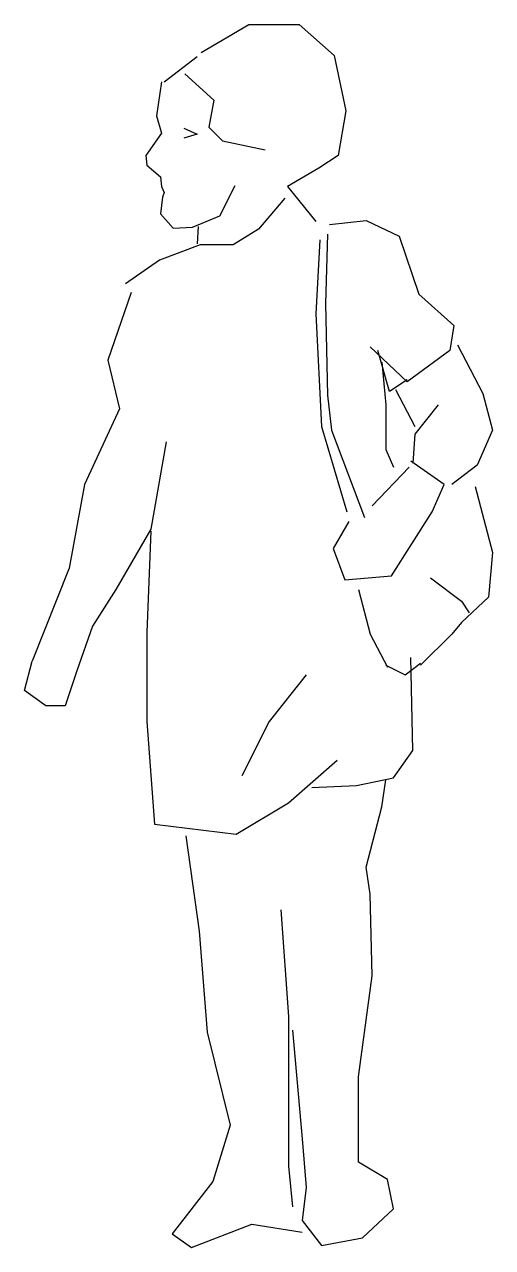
# Model space of a CAD drawing. Header units: millimetres. Extents: x -1576.74 to -1576.12, y 1832.39 to 1834.01.
import ezdxf

# ---------------------------------------------------------------- set-up
doc = ezdxf.new("R2010")
doc.units = ezdxf.units.MM
doc.header["$LTSCALE"] = 10
doc.layers.add('Humanos', color=2, linetype='Continuous')

msp = doc.modelspace()

# ---------------------------------------------------------------- linework, layer by layer
at = {"layer": 'Humanos'}
for p, q in [((-1576.5067, 1833.9717), (-1576.4438, 1834.009)), ((-1576.4438, 1834.009), (-1576.3769, 1834.009)), ((-1576.3769, 1834.009), (-1576.3307, 1833.9679)), ((-1576.5556, 1833.9332), (-1576.5119, 1833.9666)), ((-1576.3307, 1833.9679), (-1576.3152, 1833.8946)), ((-1576.5286, 1833.9434), (-1576.49, 1833.9087)), ((-1576.5594, 1833.9332), (-1576.5659, 1833.8882)), ((-1576.49, 1833.9087), (-1576.4965, 1833.8728)), ((-1576.5659, 1833.8882), (-1576.5594, 1833.865)), ((-1576.3152, 1833.8946), (-1576.3255, 1833.8355)), ((-1576.5299, 1833.8715), (-1576.5119, 1833.8638)), ((-1576.4965, 1833.8728), (-1576.4785, 1833.8548)), ((-1576.5594, 1833.865), (-1576.58, 1833.8355)), ((-1576.5119, 1833.8638), (-1576.5299, 1833.8586)), ((-1576.4785, 1833.8548), (-1576.4219, 1833.8432)), ((-1576.58, 1833.8355), (-1576.5787, 1833.8226)), ((-1576.5787, 1833.8226), (-1576.5607, 1833.8072)), ((-1576.3255, 1833.8355), (-1576.3512, 1833.8188)), ((-1576.5607, 1833.8072), (-1576.5594, 1833.7944)), ((-1576.3512, 1833.8188), (-1576.3924, 1833.7944)), ((-1576.5594, 1833.7944), (-1576.5556, 1833.7866)), ((-1576.4823, 1833.7558), (-1576.4618, 1833.7956)), ((-1576.3924, 1833.7944), (-1576.3551, 1833.7481)), ((-1576.5581, 1833.7802), (-1576.5607, 1833.7584)), ((-1576.5556, 1833.7866), (-1576.5581, 1833.7802)), ((-1576.3962, 1833.7789), (-1576.4309, 1833.7378)), ((-1576.5607, 1833.7584), (-1576.544, 1833.7391)), ((-1576.5183, 1833.7404), (-1576.4823, 1833.7558)), ((-1576.544, 1833.7391), (-1576.5183, 1833.7404)), ((-1576.5106, 1833.7417), (-1576.5119, 1833.7185)), ((-1576.3371, 1833.7442), (-1576.2883, 1833.7494)), ((-1576.2883, 1833.7494), (-1576.2446, 1833.7288)), ((-1576.4309, 1833.7378), (-1576.4643, 1833.7172)), ((-1576.3499, 1833.7237), (-1576.3551, 1833.626)), ((-1576.3397, 1833.7314), (-1576.3422, 1833.6389)), ((-1576.2446, 1833.7288), (-1576.2189, 1833.6517)), ((-1576.508, 1833.7172), (-1576.562, 1833.6967)), ((-1576.4643, 1833.7172), (-1576.508, 1833.7172)), ((-1576.562, 1833.6967), (-1576.607, 1833.6658)), ((-1576.5993, 1833.6543), (-1576.6301, 1833.5643)), ((-1576.2189, 1833.6517), (-1576.1726, 1833.6106)), ((-1576.3422, 1833.6389), (-1576.3397, 1833.518)), ((-1576.3551, 1833.626), (-1576.3474, 1833.4769)), ((-1576.1726, 1833.6106), (-1576.1777, 1833.5772)), ((-1576.2343, 1833.536), (-1576.2831, 1833.5823)), ((-1576.1674, 1833.5849), (-1576.134, 1833.5206)), ((-1576.6301, 1833.5643), (-1576.6147, 1833.5001)), ((-1576.2574, 1833.5232), (-1576.2728, 1833.5772)), ((-1576.2677, 1833.5617), (-1576.2626, 1833.5052)), ((-1576.1777, 1833.5772), (-1576.2343, 1833.536)), ((-1576.2343, 1833.5386), (-1576.2574, 1833.5232)), ((-1576.3397, 1833.518), (-1576.3345, 1833.4718)), ((-1576.2497, 1833.5258), (-1576.224, 1833.4769)), ((-1576.134, 1833.5206), (-1576.1212, 1833.4718)), ((-1576.6147, 1833.5001), (-1576.661, 1833.3998)), ((-1576.2626, 1833.5052), (-1576.2626, 1833.4461)), ((-1576.1932, 1833.5052), (-1576.224, 1833.4666)), ((-1576.3474, 1833.4769), (-1576.314, 1833.3638)), ((-1576.3345, 1833.4718), (-1576.2908, 1833.3561)), ((-1576.224, 1833.4666), (-1576.2266, 1833.4281)), ((-1576.1212, 1833.4718), (-1576.1417, 1833.4255)), ((-1576.553, 1833.4564), (-1576.5736, 1833.3407)), ((-1576.2626, 1833.4461), (-1576.2523, 1833.4229)), ((-1576.2317, 1833.4229), (-1576.2805, 1833.3715)), ((-1576.1854, 1833.3998), (-1576.2291, 1833.4307)), ((-1576.1417, 1833.4255), (-1576.1752, 1833.3998)), ((-1576.661, 1833.3998), (-1576.6815, 1833.2893)), ((-1576.2009, 1833.3638), (-1576.1854, 1833.3998)), ((-1576.1443, 1833.3972), (-1576.1212, 1833.3098)), ((-1576.3114, 1833.351), (-1576.332, 1833.315)), ((-1576.2548, 1833.279), (-1576.2009, 1833.3638)), ((-1576.5736, 1833.3407), (-1576.6198, 1833.261)), ((-1576.5736, 1833.3381), (-1576.5787, 1833.2045)), ((-1576.332, 1833.315), (-1576.3165, 1833.2739)), ((-1576.1212, 1833.3098), (-1576.1263, 1833.2507)), ((-1576.6815, 1833.2893), (-1576.7304, 1833.1659)), ((-1576.3165, 1833.2739), (-1576.2548, 1833.279)), ((-1576.2034, 1833.2764), (-1576.1623, 1833.2456)), ((-1576.6198, 1833.261), (-1576.6507, 1833.2122)), ((-1576.2985, 1833.261), (-1576.2831, 1833.2019)), ((-1576.1263, 1833.2507), (-1576.1623, 1833.2173)), ((-1576.1623, 1833.2456), (-1576.152, 1833.2302)), ((-1576.6507, 1833.2122), (-1576.6712, 1833.1531)), ((-1576.1623, 1833.2173), (-1576.1752, 1833.2019)), ((-1576.5787, 1833.2045), (-1576.5787, 1833.0862)), ((-1576.2831, 1833.2019), (-1576.26, 1833.1582)), ((-1576.1752, 1833.2019), (-1576.2163, 1833.1608)), ((-1576.7406, 1833.1273), (-1576.7304, 1833.1659)), ((-1576.2626, 1833.1608), (-1576.2368, 1833.1479)), ((-1576.2368, 1833.1479), (-1576.2163, 1833.1633)), ((-1576.2266, 1833.0477), (-1576.2291, 1833.171)), ((-1576.6712, 1833.1531), (-1576.6867, 1833.1068)), ((-1576.3679, 1833.1479), (-1576.4168, 1833.0862)), ((-1576.7124, 1833.1068), (-1576.7406, 1833.1273)), ((-1576.6867, 1833.1068), (-1576.7124, 1833.1068)), ((-1576.5787, 1833.0862), (-1576.5684, 1832.95)), ((-1576.4168, 1833.0862), (-1576.4528, 1833.0142)), ((-1576.2523, 1833.0117), (-1576.2266, 1833.0477)), ((-1576.3911, 1832.9783), (-1576.3268, 1833.0348)), ((-1576.3011, 1833.0014), (-1576.2523, 1833.0117)), ((-1576.3602, 1832.9988), (-1576.3011, 1833.0014)), ((-1576.2677, 1832.9731), (-1576.2626, 1833.0091)), ((-1576.4605, 1832.9371), (-1576.3911, 1832.9783)), ((-1576.2883, 1832.8934), (-1576.2677, 1832.9731)), ((-1576.5684, 1832.95), (-1576.4605, 1832.9371)), ((-1576.5273, 1832.9346), (-1576.5093, 1832.8086)), ((-1576.2831, 1832.8575), (-1576.2883, 1832.8934)), ((-1576.2805, 1832.7495), (-1576.2831, 1832.8575)), ((-1576.4014, 1832.8369), (-1576.3911, 1832.6955)), ((-1576.5093, 1832.8086), (-1576.499, 1832.675)), ((-1576.2985, 1832.6158), (-1576.2805, 1832.7495)), ((-1576.3911, 1832.6955), (-1576.3911, 1832.5619)), ((-1576.499, 1832.675), (-1576.4682, 1832.5516)), ((-1576.3859, 1832.6775), (-1576.3731, 1832.5336)), ((-1576.2985, 1832.5027), (-1576.2985, 1832.6158)), ((-1576.3911, 1832.5619), (-1576.3911, 1832.4976)), ((-1576.4682, 1832.5516), (-1576.4913, 1832.477)), ((-1576.3731, 1832.5336), (-1576.3679, 1832.4693)), ((-1576.3911, 1832.4976), (-1576.3859, 1832.4436)), ((-1576.26, 1832.4796), (-1576.2985, 1832.5027)), ((-1576.4913, 1832.477), (-1576.5453, 1832.4076)), ((-1576.2523, 1832.4411), (-1576.26, 1832.4796)), ((-1576.3679, 1832.4693), (-1576.3731, 1832.4256)), ((-1576.2934, 1832.4025), (-1576.2523, 1832.4411)), ((-1576.5196, 1832.3896), (-1576.4399, 1832.4205)), ((-1576.4399, 1832.4205), (-1576.3731, 1832.4102)), ((-1576.3731, 1832.4256), (-1576.3474, 1832.3922)), ((-1576.5453, 1832.4076), (-1576.5196, 1832.3896)), ((-1576.3474, 1832.3922), (-1576.2934, 1832.4025))]:
    msp.add_line(p, q, dxfattribs=at)

doc.saveas('drawing.dxf')
